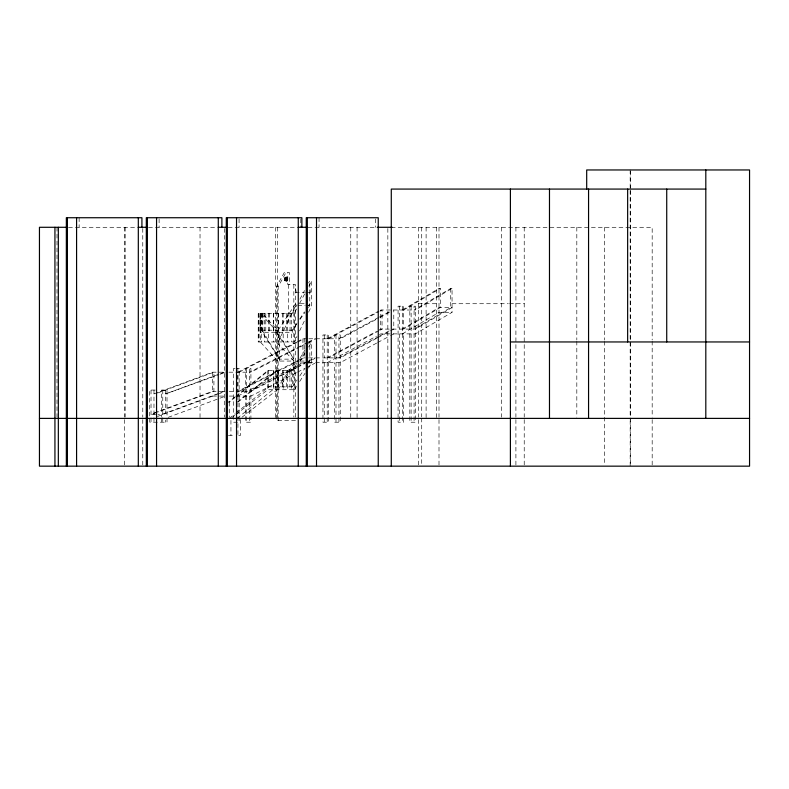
<?xml version="1.0" encoding="UTF-8"?>
<svg xmlns="http://www.w3.org/2000/svg" width="789" height="789" viewBox="0 0 789 789"><rect width="100%" height="100%" fill="white"/><g stroke="black" fill="none" stroke-linecap="round" stroke-linejoin="round"><path stroke-width="0.59" stroke-dasharray="3.94 2.96" d="M237.864 368.364L237.864 391.295L296.417 361.234M273.744 386.857L273.744 370.613M278.172 370.613L278.172 386.857L295.54 361.056L299.12 361.056M282.541 386.857L282.541 370.613M286.545 386.857L286.545 370.613M267.757 386.857L292.443 386.857L292.443 370.613L296.792 363.443M284.375 279.316C287.975 271.179 289.188 286.703 284.375 279.316L286.082 279.316L286.92 280.894M285.016 280.874L285.934 279.05L285.095 277.462M286.082 279.316L287.009 277.491M278.152 341.953L295.54 305.639M296.634 308.953L294.317 313.282L258.22 313.282L258.22 341.953L294.317 341.953L296.95 336.449M299.583 330.946L304.86 319.939M308.548 312.237L311.714 305.639L311.714 280.795L309.771 280.795L308.607 282.965M292.374 313.282L297.019 304.623M299.909 299.209L304.554 290.539M299.534 303.538L304.751 293.794M308.815 286.21L311.714 280.795M295.54 420.685L276.446 420.685L276.446 286.683L284.267 272.58L289.455 272.58L289.455 284.622M278.152 420.685L278.152 286.683L285.963 272.58M299.899 358.324L304.87 350.138M308.598 343.994L309.84 341.953L311.714 341.953L311.714 362.97L308.361 368.118M235.783 414.619L267.757 389.727L294.317 389.727L294.317 370.613L296.802 366.52M299.909 361.401L304.879 353.206M308.607 347.071L311.714 341.953M278.152 389.727L295.54 362.97L299.011 362.97M294.317 389.727L296.989 385.604M299.672 381.491L305.018 373.256M278.152 330.187L295.54 303.726L299.1 303.726M297.058 323.056L292.374 330.187L292.374 332.287L260.143 332.287L260.143 313.282M299.731 318.993L304.416 311.872M308.43 305.767L309.771 303.726M292.443 386.857L297.128 379.913M299.8 375.939L304.485 368.996M308.499 363.039L309.84 361.056L309.84 341.953M296.556 324.289L292.374 330.187L260.143 330.187M300.027 319.387L304.899 312.513M308.381 307.602L309.771 305.639L309.771 280.795M295.54 292.966L296.26 292.344L304.554 292.344M309.771 292.966L310.481 292.344L309.771 288.439M235.112 396.759L228.386 402.143L229.254 402.143L235.023 397.528M236.069 395.989L267.757 370.613L294.317 370.613M235.98 396.759L268.654 370.613L268.605 389.727M237.085 402.143L276.446 370.613M237.953 402.143L277.324 370.613L277.324 389.727L240.507 418.387L240.507 435.39L235.724 435.39M229.254 418.387L235.023 413.771M235.98 413.002L268.654 386.857M237.085 418.387L276.446 386.857M234.816 415.369L230.94 418.387L230.94 435.39M402.331 309.998L439 288.439L440.301 288.439L440.301 307.552L403.643 329.102L403.643 306.171L398.08 306.171L398.08 422.214L403.643 422.214L403.643 333.885M403.643 309.998L440.301 288.439M452.048 288.439L450.736 288.439L414.077 309.998L415.379 309.998L452.048 288.439L452.048 312.326L415.379 333.885L380.732 333.885L377.527 335.611M402.331 329.102L439 307.552L452.048 307.552L415.379 329.102L380.732 329.102L377.527 330.828M402.331 333.885L439 312.326L452.048 312.326M327.208 338.777L378.592 311.152M328.51 338.777L378.828 311.724M379.894 311.152L382.044 309.998L382.044 329.102L379.894 330.256M378.562 317.484L338.945 338.777L340.246 338.777L378.789 318.056M379.627 316.902L391.403 310.57M379.864 317.484L391.64 311.152M327.208 357.89L376.452 331.41M378.828 330.828L328.51 357.89L328.51 334.96L322.948 334.96L322.948 422.214L328.51 422.214L328.51 362.664M327.208 362.664L376.452 336.183M378.562 336.587L338.945 357.89L338.945 334.96M379.627 336.015L391.403 329.684M376.649 338.313L340.246 357.89L306.457 357.89M377.724 337.741L389.5 331.41M390.565 330.828L393.78 329.102L393.78 309.998M376.649 343.097L340.246 362.664L308.815 362.664M377.724 342.515L389.5 336.183M390.565 335.611L393.78 333.885M296.417 342.12L237.864 372.191L237.953 435.39M297.502 341.568L302.927 338.777L307.641 338.777M239.166 372.191L296.644 342.673M297.729 342.12L304.229 338.777L304.229 357.89L299.899 360.119M307.079 342.673L249.6 372.191L250.912 372.191L298.627 347.693M308.164 342.12L314.673 338.777M299.702 347.13L307.296 343.235M308.381 342.673L315.975 338.777M297.502 360.672L302.927 357.89L305.284 357.89M298.814 360.672L239.166 391.295L239.166 368.364L235.98 368.364M237.864 396.078L296.417 366.007M297.502 365.455L302.927 362.664L307.671 362.664M307.079 361.786L249.6 391.295L249.6 368.364M308.164 361.234L314.673 357.89M296.457 367.911L250.912 391.295L225.94 391.295M297.542 367.358L305.126 363.453M306.211 362.901L314.89 358.443M296.457 372.694L250.912 396.078L228.948 396.078M297.542 372.132L305.126 368.236M306.211 367.674L314.89 363.226M153.983 393.879L212.616 372.191L227.774 372.191M157.583 393.03L213.918 372.191L213.918 391.295L157.583 412.144M224.352 372.191L165.72 393.879L218.76 374.745M219.914 374.311L225.664 372.191M153.983 412.992L212.616 391.295L225.447 391.295M156.745 412.45L151.024 414.56L156.824 414.56M224.352 391.295L161.469 414.56L157.987 414.56M157.425 416.493L216.462 394.697M217.616 394.273L224.51 391.729M168.175 417.342L218.76 398.632M219.914 398.198L225.664 396.078M68.485 227.291L137.69 227.291M148.5 227.291L217.508 227.291M228.199 227.291L299.593 227.291M308.085 227.291L378.247 227.291M391.285 227.291L652.178 227.291L652.178 339.99M284.898 277.56L287.196 277.629M284.721 277.758L286.417 277.758M285.667 277.876L287.374 277.876M284.563 278.063L286.269 278.063M285.805 278.211L287.502 278.211M284.454 278.438L286.151 278.438M285.894 278.606L287.6 278.606M284.385 278.862L286.091 278.862M285.934 279.05L287.64 279.05M285.924 279.493L287.63 279.493M284.415 279.75L286.121 279.75M285.865 279.927L287.561 279.927M284.513 280.154L286.21 280.154M285.756 280.302L287.452 280.302M284.651 280.489L287.304 280.598M284.819 280.726L287.117 280.805M276.446 286.683L278.152 286.683M305.738 292.344L310.481 292.344M300.284 303.726L307.394 303.726M418.426 303.726L439 303.726M452.048 303.726L508.323 303.726M509.546 303.726L524.221 303.726M297.857 305.639L305.027 305.639M305.935 305.639L311.714 305.639M411.128 309.998L380.732 309.998L380.732 329.102M308.815 338.777L335.996 338.777M279.375 361.056L279.375 332.396L262.224 313.282L262.224 332.287L279.375 359.143L293.843 359.143L276.446 330.187M300.313 361.056L307.454 361.056M300.165 362.97L307.089 362.97M308.243 362.97L311.714 362.97M234.915 368.364L233.613 368.364L233.613 422.214L239.166 422.214L239.166 396.078M228.948 372.191L246.651 372.191M155.285 390.062L149.723 390.062L149.723 422.214L167.021 422.214L167.021 390.062L161.469 390.062L161.469 416.75M212.616 396.078L227.774 396.078M228.386 435.39L234.53 435.39M277.679 332.396L260.281 313.282L260.281 341.953L277.679 361.056L293.843 361.056L276.446 341.953M276.446 332.287L293.843 359.143M262.224 330.187L279.375 359.143M295.54 288.439L296.26 292.344M652.178 341.213L652.178 417.164M652.178 419.61L652.178 464.938M630.441 171.183L630.441 189.478M630.441 190.701L630.441 417.164M630.441 418.14L630.441 464.938M630.174 169.96L630.174 187.881M630.174 190.267L630.174 419.373M630.174 420.606L630.174 466.161M604.344 227.291L604.344 340.098M604.344 341.331L604.344 464.938M576.818 227.291L576.818 339.99M576.818 341.213L576.818 417.164M524.221 227.291L524.221 417.164M524.221 419.61L524.221 464.938M515.907 227.291L515.907 417.164M515.907 419.61L515.907 464.938M501.459 227.291L501.459 417.164M450.736 288.439L450.736 307.552L414.077 329.102L414.077 306.171M439 227.291L439 417.164M439 419.61L439 464.938M436.495 227.291L436.495 418.387M426.109 227.291L426.109 418.387M421.721 227.291L421.721 416.908M421.721 418.14L421.721 464.928M418.426 227.291L418.426 417.164M418.426 419.61L418.426 464.938M414.077 333.885L414.077 422.214M411.128 306.171L411.128 422.214M409.816 329.102L409.816 306.171L415.379 306.171L415.379 422.214L409.816 422.214L409.816 333.885M402.331 306.171L402.331 422.214M399.382 306.171L399.382 329.102M399.382 333.885L399.382 422.214M387.843 228.514L387.843 418.387M375.525 218.928L375.525 227.291M357.082 227.291L357.082 418.387M350.75 227.291L350.75 418.387M338.945 362.664L338.945 422.214M335.996 334.96L335.996 422.214M334.694 357.89L334.694 334.96L340.246 334.96L340.246 422.214L334.694 422.214L334.694 362.664M327.208 334.96L327.208 422.214M324.259 334.96L324.259 357.89M324.259 362.664L324.259 422.214M319.052 217.734L319.052 227.291M302.927 338.777L302.927 357.89M300.806 218.928L300.806 227.291M295.54 417.164L295.54 284.622L287.758 284.622L287.758 272.58M294.317 313.282L294.317 341.953M293.843 284.622L293.843 417.164M291.486 313.282L291.486 341.953M291.486 370.613L291.486 389.727M290.056 313.282L290.056 332.287M289.928 370.613L289.928 386.857M288.606 284.622L288.606 322.839M287.689 313.282L287.689 341.953M287.689 370.613L287.689 389.727M286.644 313.282L286.644 332.287M283.182 313.282L283.182 341.953M283.182 370.613L283.182 389.727M282.59 313.282L282.59 332.287M278.28 313.282L278.28 341.953M278.28 370.613L278.28 389.727M277.679 227.291L277.679 418.387M275.391 227.291L275.391 418.387M273.704 313.282L273.704 332.287M273.31 313.282L273.31 341.953M273.31 370.613L273.31 389.727M269.483 313.282L269.483 332.287M268.605 313.282L268.605 341.953M267.757 370.613L267.757 389.727M265.785 313.282L265.785 332.287M264.493 313.282L264.493 341.953M262.875 313.282L262.875 332.287M261.356 313.282L261.356 332.287M261.258 313.282L261.258 341.953M260.952 313.282L260.952 332.287M260.498 313.282L260.498 332.287M259.117 313.282L259.117 341.953M258.614 313.282L258.614 341.953M249.6 396.078L249.6 422.214M246.651 368.364L246.651 422.214M245.349 391.295L245.349 368.364L250.912 368.364L250.912 422.214L245.349 422.214L245.349 396.078M239.077 218.928L239.077 227.291M229.254 402.143L229.254 417.223M224.461 228.514L224.461 417.164M212.616 372.191L212.616 391.295M200.031 227.291L200.031 418.387M165.72 390.062L165.72 412.992M165.72 419.985L165.72 422.214M162.771 390.062L162.771 422.214M161.469 417.845L161.469 422.214M159.102 218.928L159.102 227.291M153.983 390.062L153.983 422.214M151.024 390.062L151.024 416.75M151.024 417.845L151.024 422.214M142.77 228.514L142.77 417.164M142.77 419.61L142.77 464.938M125.175 227.291L125.175 417.164M124.672 227.291L124.672 417.164M124.672 419.61L124.672 464.938M79.127 217.734L79.127 227.291M57.015 227.291L57.015 417.164"/><path stroke-width="1.18" d="M705.81 189.074L391.285 189.074L391.285 466.161M67.262 227.291L39.45 227.291L39.45 466.161L749.55 466.161L749.55 169.96L586.691 169.96L586.691 189.074M138.312 227.291L146.932 227.291M218.287 227.291L227.331 227.291M298.262 227.291L307.089 227.291M377.329 227.291L392.222 227.291M510.404 341.953L749.55 341.953M39.45 418.387L749.55 418.387M705.81 169.96L705.81 418.387M666.725 189.074L666.725 341.953M627.649 189.074L627.649 341.953M588.564 189.074L588.564 418.387M549.479 189.074L549.479 418.387M510.404 189.074L510.404 466.161M378.247 466.161L378.247 217.734L306.27 217.734L306.27 466.161M316.517 217.734L316.517 466.161M307.335 217.734L307.335 466.161M301.871 227.291L301.871 217.734L226.295 217.734L226.295 466.161M298.262 217.734L298.262 466.161M236.532 217.734L236.532 466.161M227.36 217.734L227.36 466.161M221.896 227.291L221.896 217.734L146.32 217.734L146.32 466.161M218.287 217.734L218.287 466.161M156.557 217.734L156.557 466.161M147.385 217.734L147.385 466.161M141.921 227.291L141.921 217.734L66.345 217.734L66.345 466.161M138.312 217.734L138.312 466.161M76.582 217.734L76.582 466.161M67.41 217.734L67.41 466.161M58.337 227.291L58.337 466.161M54.934 227.291L54.934 466.161"/></g></svg>
